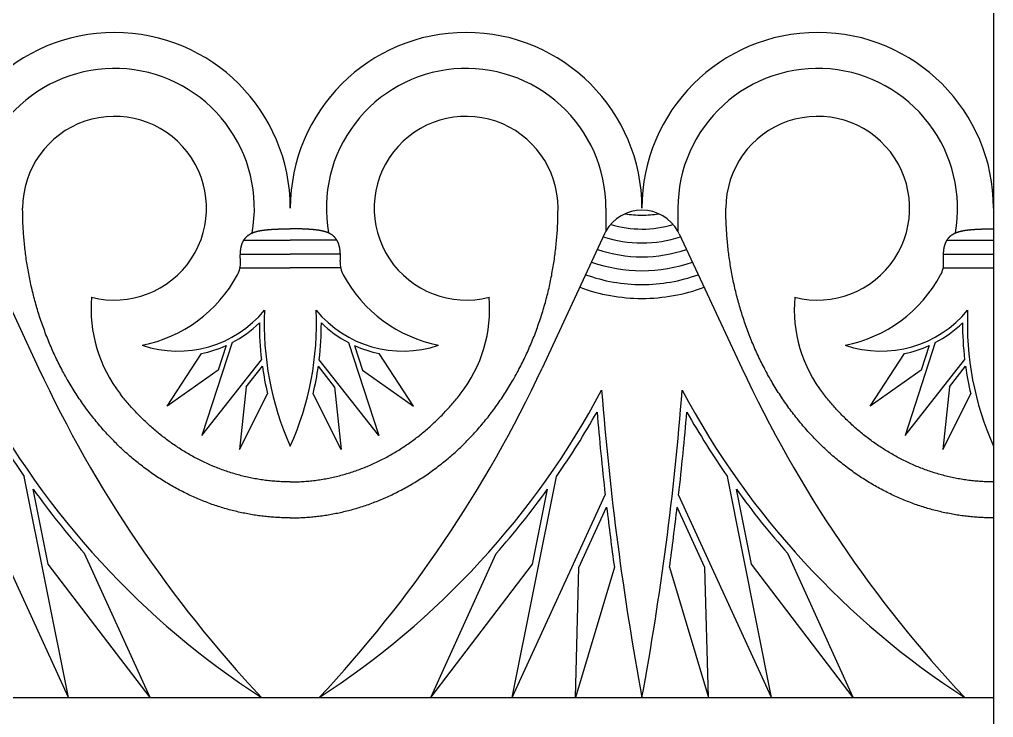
# Model space of a CAD drawing. Extents: x -111 to 2985, y -118 to 122.
# Drawn here: x -41.2 to -23.32, y -105.56 to -92.75 of the extents above; entities that cross this region are included whole.
import ezdxf

# ---------------------------------------------------------------- set-up
doc = ezdxf.new("R2010")
doc.units = 0
doc.layers.add('LAYER_03', color=5, linetype='CONTINUOUS')

msp = doc.modelspace()

# ---------------------------------------------------------------- linework, layer by layer
at = {"layer": 'LAYER_03'}
for points in [[(-62.028, -81.661), (-23.324, -81.661), (-23.324, -118.385)], [(-36.226, -101.893), (-36.253, -101.893), (-36.28, -101.893), (-36.307, -101.893), (-36.335, -101.892), (-36.362, -101.891), (-36.389, -101.89), (-36.417, -101.889), (-36.444, -101.888), (-36.472, -101.886), (-36.5, -101.884), (-36.527, -101.883), (-36.555, -101.88), (-36.583, -101.878), (-36.611, -101.876), (-36.639, -101.873), (-36.667, -101.87), (-36.695, -101.867), (-36.723, -101.864), (-36.751, -101.861), (-36.779, -101.857), (-36.807, -101.853), (-36.835, -101.849), (-36.864, -101.845), (-36.892, -101.841), (-36.92, -101.836), (-36.949, -101.831), (-36.977, -101.826), (-37.005, -101.821), (-37.034, -101.816), (-37.062, -101.81), (-37.091, -101.804), (-37.119, -101.798), (-37.148, -101.792), (-37.176, -101.786), (-37.205, -101.779), (-37.233, -101.772), (-37.262, -101.765), (-37.291, -101.758), (-37.319, -101.751), (-37.348, -101.743), (-37.376, -101.735), (-37.405, -101.727), (-37.434, -101.719), (-37.462, -101.71), (-37.491, -101.701), (-37.52, -101.692), (-37.548, -101.683), (-37.577, -101.674), (-37.605, -101.664), (-37.634, -101.655), (-37.663, -101.645), (-37.691, -101.634), (-37.72, -101.624), (-37.749, -101.613), (-37.777, -101.602), (-37.806, -101.591), (-37.834, -101.58), (-37.863, -101.568), (-37.891, -101.556), (-37.92, -101.544), (-37.948, -101.532), (-37.977, -101.52), (-38.005, -101.507), (-38.033, -101.494), (-38.062, -101.481), (-38.09, -101.468), (-38.118, -101.454), (-38.146, -101.441), (-38.175, -101.427), (-38.203, -101.412), (-38.231, -101.398), (-38.259, -101.383), (-38.287, -101.369), (-38.315, -101.353), (-38.343, -101.338), (-38.37, -101.323), (-38.398, -101.307), (-38.426, -101.291), (-38.454, -101.275), (-38.481, -101.258), (-38.509, -101.242), (-38.536, -101.225), (-38.564, -101.208), (-38.591, -101.191), (-38.618, -101.173), (-38.645, -101.156), (-38.673, -101.138), (-38.7, -101.12), (-38.727, -101.101), (-38.753, -101.083), (-38.78, -101.064), (-38.807, -101.045), (-38.834, -101.026), (-38.86, -101.006), (-38.887, -100.987), (-38.913, -100.967), (-38.939, -100.947), (-38.965, -100.927), (-38.992, -100.906), (-39.017, -100.886), (-39.043, -100.865), (-39.069, -100.844), (-39.095, -100.823), (-39.12, -100.801), (-39.146, -100.779), (-39.171, -100.758), (-39.196, -100.736), (-39.222, -100.713), (-39.247, -100.691), (-39.272, -100.668), (-39.296, -100.645), (-39.321, -100.622), (-39.346, -100.599), (-39.37, -100.576), (-39.394, -100.552), (-39.418, -100.528), (-39.443, -100.504), (-39.466, -100.48), (-39.49, -100.456), (-39.514, -100.431), (-39.537, -100.407), (-39.561, -100.382), (-39.584, -100.357), (-39.607, -100.332), (-39.63, -100.306), (-39.653, -100.281), (-39.676, -100.255), (-39.698, -100.229), (-39.721, -100.203), (-39.743, -100.176), (-39.765, -100.15), (-39.787, -100.123), (-39.809, -100.097), (-39.83, -100.07), (-39.852, -100.043), (-39.873, -100.016), (-39.894, -99.988), (-39.916, -99.961), (-39.936, -99.933), (-39.957, -99.905), (-39.978, -99.877), (-39.998, -99.849), (-40.018, -99.821), (-40.038, -99.792), (-40.058, -99.764), (-40.078, -99.735), (-40.098, -99.706), (-40.117, -99.677), (-40.136, -99.648), (-40.155, -99.619), (-40.174, -99.59), (-40.193, -99.56), (-40.211, -99.531), (-40.23, -99.501), (-40.248, -99.471), (-40.266, -99.441), (-40.284, -99.411), (-40.301, -99.381), (-40.319, -99.351), (-40.336, -99.32), (-40.353, -99.29), (-40.37, -99.259), (-40.387, -99.228), (-40.404, -99.198), (-40.42, -99.167), (-40.436, -99.136), (-40.452, -99.104), (-40.468, -99.073), (-40.484, -99.042), (-40.499, -99.011), (-40.514, -98.979), (-40.53, -98.948), (-40.544, -98.916), (-40.559, -98.884), (-40.574, -98.852), (-40.588, -98.821), (-40.602, -98.789), (-40.616, -98.757), (-40.63, -98.725), (-40.644, -98.692), (-40.657, -98.66), (-40.67, -98.628), (-40.683, -98.596), (-40.696, -98.563), (-40.709, -98.531), (-40.721, -98.498), (-40.733, -98.466), (-40.745, -98.433), (-40.757, -98.4), (-40.769, -98.368), (-40.781, -98.335), (-40.792, -98.302), (-40.803, -98.269), (-40.814, -98.237), (-40.825, -98.204), (-40.835, -98.171), (-40.846, -98.138), (-40.856, -98.105), (-40.866, -98.072), (-40.876, -98.039), (-40.885, -98.006), (-40.895, -97.973), (-40.904, -97.94), (-40.913, -97.907), (-40.922, -97.874), (-40.93, -97.84), (-40.939, -97.807), (-40.947, -97.774), (-40.955, -97.741), (-40.963, -97.708), (-40.971, -97.675), (-40.978, -97.642), (-40.986, -97.608), (-40.993, -97.575), (-41, -97.542), (-41.007, -97.509), (-41.013, -97.476), (-41.02, -97.443), (-41.026, -97.41), (-41.032, -97.377), (-41.038, -97.344), (-41.044, -97.311), (-41.049, -97.278), (-41.055, -97.245), (-41.06, -97.212), (-41.065, -97.179), (-41.07, -97.146), (-41.074, -97.113), (-41.079, -97.08), (-41.083, -97.047), (-41.087, -97.014), (-41.091, -96.982), (-41.095, -96.949), (-41.099, -96.916), (-41.102, -96.884), (-41.105, -96.851), (-41.109, -96.818), (-41.111, -96.786), (-41.114, -96.753), (-41.117, -96.721), (-41.119, -96.689), (-41.122, -96.656), (-41.124, -96.624), (-41.126, -96.592), (-41.127, -96.56), (-41.129, -96.528), (-41.131, -96.496), (-41.132, -96.464), (-41.133, -96.432), (-41.134, -96.4), (-41.135, -96.368), (-41.135, -96.337), (-41.136, -96.305), (-41.136, -96.273), (-41.137, -96.242), (-41.137, -96.21)], [(-36.226, -101.893), (-36.198, -101.893), (-36.171, -101.893), (-36.144, -101.893), (-36.116, -101.892), (-36.089, -101.891), (-36.062, -101.89), (-36.034, -101.889), (-36.007, -101.888), (-35.979, -101.886), (-35.951, -101.884), (-35.924, -101.883), (-35.896, -101.88), (-35.868, -101.878), (-35.84, -101.876), (-35.812, -101.873), (-35.784, -101.87), (-35.756, -101.867), (-35.728, -101.864), (-35.7, -101.861), (-35.672, -101.857), (-35.644, -101.853), (-35.616, -101.849), (-35.587, -101.845), (-35.559, -101.841), (-35.531, -101.836), (-35.502, -101.831), (-35.474, -101.826), (-35.446, -101.821), (-35.417, -101.816), (-35.389, -101.81), (-35.36, -101.804), (-35.332, -101.798), (-35.303, -101.792), (-35.275, -101.786), (-35.246, -101.779), (-35.218, -101.772), (-35.189, -101.765), (-35.16, -101.758), (-35.132, -101.751), (-35.103, -101.743), (-35.075, -101.735), (-35.046, -101.727), (-35.017, -101.719), (-34.989, -101.71), (-34.96, -101.701), (-34.931, -101.692), (-34.903, -101.683), (-34.874, -101.674), (-34.846, -101.664), (-34.817, -101.655), (-34.788, -101.645), (-34.76, -101.634), (-34.731, -101.624), (-34.702, -101.613), (-34.674, -101.602), (-34.645, -101.591), (-34.617, -101.58), (-34.588, -101.568), (-34.56, -101.556), (-34.531, -101.544), (-34.503, -101.532), (-34.474, -101.52), (-34.446, -101.507), (-34.418, -101.494), (-34.389, -101.481), (-34.361, -101.468), (-34.333, -101.454), (-34.305, -101.441), (-34.276, -101.427), (-34.248, -101.412), (-34.22, -101.398), (-34.192, -101.383), (-34.164, -101.369), (-34.136, -101.353), (-34.108, -101.338), (-34.081, -101.323), (-34.053, -101.307), (-34.025, -101.291), (-33.997, -101.275), (-33.97, -101.258), (-33.942, -101.242), (-33.915, -101.225), (-33.887, -101.208), (-33.86, -101.191), (-33.833, -101.173), (-33.806, -101.156), (-33.778, -101.138), (-33.751, -101.12), (-33.724, -101.101), (-33.698, -101.083), (-33.671, -101.064), (-33.644, -101.045), (-33.617, -101.026), (-33.591, -101.006), (-33.564, -100.987), (-33.538, -100.967), (-33.512, -100.947), (-33.486, -100.927), (-33.459, -100.906), (-33.434, -100.886), (-33.408, -100.865), (-33.382, -100.844), (-33.356, -100.823), (-33.331, -100.801), (-33.305, -100.779), (-33.28, -100.758), (-33.255, -100.736), (-33.229, -100.713), (-33.204, -100.691), (-33.179, -100.668), (-33.155, -100.645), (-33.13, -100.622), (-33.105, -100.599), (-33.081, -100.576), (-33.057, -100.552), (-33.033, -100.528), (-33.008, -100.504), (-32.985, -100.48), (-32.961, -100.456), (-32.937, -100.431), (-32.914, -100.407), (-32.89, -100.382), (-32.867, -100.357), (-32.844, -100.332), (-32.821, -100.306), (-32.798, -100.281), (-32.775, -100.255), (-32.753, -100.229), (-32.73, -100.203), (-32.708, -100.176), (-32.686, -100.15), (-32.664, -100.123), (-32.642, -100.097), (-32.621, -100.07), (-32.599, -100.043), (-32.578, -100.016), (-32.557, -99.988), (-32.535, -99.961), (-32.515, -99.933), (-32.494, -99.905), (-32.473, -99.877), (-32.453, -99.849), (-32.433, -99.821), (-32.413, -99.792), (-32.393, -99.764), (-32.373, -99.735), (-32.353, -99.706), (-32.334, -99.677), (-32.315, -99.648), (-32.296, -99.619), (-32.277, -99.59), (-32.258, -99.56), (-32.24, -99.531), (-32.221, -99.501), (-32.203, -99.471), (-32.185, -99.441), (-32.167, -99.411), (-32.15, -99.381), (-32.132, -99.351), (-32.115, -99.32), (-32.098, -99.29), (-32.081, -99.259), (-32.064, -99.228), (-32.047, -99.198), (-32.031, -99.167), (-32.015, -99.136), (-31.999, -99.104), (-31.983, -99.073), (-31.967, -99.042), (-31.952, -99.011), (-31.937, -98.979), (-31.921, -98.948), (-31.907, -98.916), (-31.892, -98.884), (-31.877, -98.852), (-31.863, -98.821), (-31.849, -98.789), (-31.835, -98.757), (-31.821, -98.725), (-31.807, -98.692), (-31.794, -98.66), (-31.781, -98.628), (-31.768, -98.596), (-31.755, -98.563), (-31.742, -98.531), (-31.73, -98.498), (-31.718, -98.466), (-31.706, -98.433), (-31.694, -98.4), (-31.682, -98.368), (-31.67, -98.335), (-31.659, -98.302), (-31.648, -98.269), (-31.637, -98.237), (-31.626, -98.204), (-31.616, -98.171), (-31.605, -98.138), (-31.595, -98.105), (-31.585, -98.072), (-31.575, -98.039), (-31.566, -98.006), (-31.556, -97.973), (-31.547, -97.94), (-31.538, -97.907), (-31.529, -97.874), (-31.521, -97.84), (-31.512, -97.807), (-31.504, -97.774), (-31.496, -97.741), (-31.488, -97.708), (-31.48, -97.675), (-31.473, -97.642), (-31.465, -97.608), (-31.458, -97.575), (-31.451, -97.542), (-31.444, -97.509), (-31.438, -97.476), (-31.431, -97.443), (-31.425, -97.41), (-31.419, -97.377), (-31.413, -97.344), (-31.407, -97.311), (-31.402, -97.278), (-31.396, -97.245), (-31.391, -97.212), (-31.386, -97.179), (-31.381, -97.146), (-31.377, -97.113), (-31.372, -97.08), (-31.368, -97.047), (-31.364, -97.014), (-31.36, -96.982), (-31.356, -96.949), (-31.352, -96.916), (-31.349, -96.884), (-31.346, -96.851), (-31.342, -96.818), (-31.34, -96.786), (-31.337, -96.753), (-31.334, -96.721), (-31.332, -96.689), (-31.329, -96.656), (-31.327, -96.624), (-31.325, -96.592), (-31.324, -96.56), (-31.322, -96.528), (-31.32, -96.496), (-31.319, -96.464), (-31.318, -96.432), (-31.317, -96.4), (-31.316, -96.368), (-31.316, -96.337), (-31.315, -96.305), (-31.315, -96.273), (-31.314, -96.242), (-31.314, -96.21)], [(-30.435, -96.21), (-30.435, -96.633)], [(-29.115, -96.21), (-29.115, -96.633)], [(-23.324, -101.893), (-23.352, -101.893), (-23.379, -101.893), (-23.406, -101.893), (-23.433, -101.892), (-23.461, -101.891), (-23.488, -101.89), (-23.516, -101.889), (-23.543, -101.888), (-23.571, -101.886), (-23.599, -101.884), (-23.626, -101.883), (-23.654, -101.88), (-23.682, -101.878), (-23.71, -101.876), (-23.738, -101.873), (-23.766, -101.87), (-23.794, -101.867), (-23.822, -101.864), (-23.85, -101.861), (-23.878, -101.857), (-23.906, -101.853), (-23.934, -101.849), (-23.963, -101.845), (-23.991, -101.841), (-24.019, -101.836), (-24.047, -101.831), (-24.076, -101.826), (-24.104, -101.821), (-24.133, -101.816), (-24.161, -101.81), (-24.19, -101.804), (-24.218, -101.798), (-24.247, -101.792), (-24.275, -101.786), (-24.304, -101.779), (-24.332, -101.772), (-24.361, -101.765), (-24.389, -101.758), (-24.418, -101.751), (-24.447, -101.743), (-24.475, -101.735), (-24.504, -101.727), (-24.533, -101.719), (-24.561, -101.71), (-24.59, -101.701), (-24.618, -101.692), (-24.647, -101.683), (-24.676, -101.674), (-24.704, -101.664), (-24.733, -101.655), (-24.762, -101.645), (-24.79, -101.634), (-24.819, -101.624), (-24.847, -101.613), (-24.876, -101.602), (-24.905, -101.591), (-24.933, -101.58), (-24.962, -101.568), (-24.99, -101.556), (-25.019, -101.544), (-25.047, -101.532), (-25.075, -101.52), (-25.104, -101.507), (-25.132, -101.494), (-25.161, -101.481), (-25.189, -101.468), (-25.217, -101.454), (-25.245, -101.441), (-25.273, -101.427), (-25.302, -101.412), (-25.33, -101.398), (-25.358, -101.383), (-25.386, -101.369), (-25.414, -101.353), (-25.442, -101.338), (-25.469, -101.323), (-25.497, -101.307), (-25.525, -101.291), (-25.553, -101.275), (-25.58, -101.258), (-25.608, -101.242), (-25.635, -101.225), (-25.663, -101.208), (-25.69, -101.191), (-25.717, -101.173), (-25.744, -101.156), (-25.771, -101.138), (-25.798, -101.12), (-25.825, -101.101), (-25.852, -101.083), (-25.879, -101.064), (-25.906, -101.045), (-25.933, -101.026), (-25.959, -101.006), (-25.986, -100.987), (-26.012, -100.967), (-26.038, -100.947), (-26.064, -100.927), (-26.09, -100.906), (-26.116, -100.886), (-26.142, -100.865), (-26.168, -100.844), (-26.194, -100.823), (-26.219, -100.801), (-26.245, -100.779), (-26.27, -100.758), (-26.295, -100.736), (-26.321, -100.713), (-26.346, -100.691), (-26.37, -100.668), (-26.395, -100.645), (-26.42, -100.622), (-26.444, -100.599), (-26.469, -100.576), (-26.493, -100.552), (-26.517, -100.528), (-26.541, -100.504), (-26.565, -100.48), (-26.589, -100.456), (-26.613, -100.431), (-26.636, -100.407), (-26.66, -100.382), (-26.683, -100.357), (-26.706, -100.332), (-26.729, -100.306), (-26.752, -100.281), (-26.775, -100.255), (-26.797, -100.229), (-26.82, -100.203), (-26.842, -100.176), (-26.864, -100.15), (-26.886, -100.123), (-26.908, -100.097), (-26.929, -100.07), (-26.951, -100.043), (-26.972, -100.016), (-26.993, -99.988), (-27.014, -99.961), (-27.035, -99.933), (-27.056, -99.905), (-27.077, -99.877), (-27.097, -99.849), (-27.117, -99.821), (-27.137, -99.792), (-27.157, -99.764), (-27.177, -99.735), (-27.196, -99.706), (-27.216, -99.677), (-27.235, -99.648), (-27.254, -99.619), (-27.273, -99.59), (-27.292, -99.56), (-27.31, -99.531), (-27.329, -99.501), (-27.347, -99.471), (-27.365, -99.441), (-27.383, -99.411), (-27.4, -99.381), (-27.418, -99.351), (-27.435, -99.32), (-27.452, -99.29), (-27.469, -99.259), (-27.486, -99.228), (-27.502, -99.198), (-27.519, -99.167), (-27.535, -99.136), (-27.551, -99.104), (-27.567, -99.073), (-27.583, -99.042), (-27.598, -99.011), (-27.613, -98.979), (-27.628, -98.948), (-27.643, -98.916), (-27.658, -98.884), (-27.673, -98.852), (-27.687, -98.821), (-27.701, -98.789), (-27.715, -98.757), (-27.729, -98.725), (-27.742, -98.692), (-27.756, -98.66), (-27.769, -98.628), (-27.782, -98.596), (-27.795, -98.563), (-27.808, -98.531), (-27.82, -98.498), (-27.832, -98.466), (-27.844, -98.433), (-27.856, -98.4), (-27.868, -98.368), (-27.879, -98.335), (-27.891, -98.302), (-27.902, -98.269), (-27.913, -98.237), (-27.924, -98.204), (-27.934, -98.171), (-27.945, -98.138), (-27.955, -98.105), (-27.965, -98.072), (-27.974, -98.039), (-27.984, -98.006), (-27.993, -97.973), (-28.003, -97.94), (-28.012, -97.907), (-28.021, -97.874), (-28.029, -97.84), (-28.038, -97.807), (-28.046, -97.774), (-28.054, -97.741), (-28.062, -97.708), (-28.07, -97.675), (-28.077, -97.642), (-28.085, -97.608), (-28.092, -97.575), (-28.099, -97.542), (-28.106, -97.509), (-28.112, -97.476), (-28.119, -97.443), (-28.125, -97.41), (-28.131, -97.377), (-28.137, -97.344), (-28.143, -97.311), (-28.148, -97.278), (-28.154, -97.245), (-28.159, -97.212), (-28.164, -97.179), (-28.169, -97.146), (-28.173, -97.113), (-28.178, -97.08), (-28.182, -97.047), (-28.186, -97.014), (-28.19, -96.982), (-28.194, -96.949), (-28.198, -96.916), (-28.201, -96.884), (-28.204, -96.851), (-28.207, -96.818), (-28.21, -96.786), (-28.213, -96.753), (-28.216, -96.721), (-28.218, -96.689), (-28.22, -96.656), (-28.223, -96.624), (-28.225, -96.592), (-28.226, -96.56), (-28.228, -96.528), (-28.229, -96.496), (-28.231, -96.464), (-28.232, -96.432), (-28.233, -96.4), (-28.234, -96.368), (-28.234, -96.337), (-28.235, -96.305), (-28.235, -96.273), (-28.236, -96.242), (-28.236, -96.21)], [(-35.31, -97.187), (-35.31, -97.182), (-35.309, -97.176), (-35.309, -97.171), (-35.309, -97.165), (-35.308, -97.16), (-35.308, -97.154), (-35.308, -97.149), (-35.308, -97.143), (-35.308, -97.138), (-35.308, -97.133), (-35.307, -97.127), (-35.307, -97.122), (-35.307, -97.117), (-35.307, -97.112), (-35.307, -97.107), (-35.307, -97.102), (-35.307, -97.097), (-35.307, -97.092), (-35.307, -97.087), (-35.307, -97.082), (-35.307, -97.077), (-35.307, -97.072), (-35.307, -97.067), (-35.308, -97.062), (-35.308, -97.058), (-35.308, -97.053), (-35.308, -97.048), (-35.308, -97.044), (-35.309, -97.039), (-35.309, -97.034), (-35.309, -97.03), (-35.309, -97.025), (-35.31, -97.021), (-35.31, -97.016), (-35.31, -97.012), (-35.311, -97.007), (-35.311, -97.003), (-35.312, -96.999), (-35.312, -96.994), (-35.312, -96.99), (-35.313, -96.986), (-35.313, -96.982), (-35.314, -96.978), (-35.315, -96.973), (-35.315, -96.969), (-35.316, -96.965), (-35.316, -96.961), (-35.317, -96.957), (-35.318, -96.953), (-35.318, -96.949), (-35.319, -96.945), (-35.32, -96.941), (-35.32, -96.938), (-35.321, -96.934), (-35.322, -96.93), (-35.323, -96.926), (-35.323, -96.922), (-35.324, -96.919), (-35.325, -96.915), (-35.326, -96.911), (-35.327, -96.908), (-35.328, -96.904), (-35.329, -96.9), (-35.33, -96.897), (-35.331, -96.893), (-35.332, -96.89), (-35.333, -96.886), (-35.334, -96.883), (-35.335, -96.88), (-35.336, -96.876), (-35.337, -96.873), (-35.338, -96.87), (-35.339, -96.866), (-35.341, -96.863), (-35.342, -96.86), (-35.343, -96.856), (-35.344, -96.853), (-35.345, -96.85), (-35.347, -96.847), (-35.348, -96.844), (-35.349, -96.841), (-35.351, -96.838), (-35.352, -96.835), (-35.354, -96.831), (-35.355, -96.828), (-35.356, -96.826), (-35.358, -96.823), (-35.359, -96.82), (-35.361, -96.817), (-35.362, -96.814), (-35.364, -96.811), (-35.365, -96.808), (-35.367, -96.805), (-35.369, -96.802), (-35.37, -96.8), (-35.372, -96.797), (-35.374, -96.794), (-35.375, -96.792), (-35.377, -96.789), (-35.379, -96.786), (-35.381, -96.784), (-35.382, -96.781), (-35.384, -96.778), (-35.386, -96.776), (-35.388, -96.773), (-35.39, -96.771), (-35.392, -96.768), (-35.394, -96.766), (-35.395, -96.763), (-35.397, -96.761), (-35.399, -96.758), (-35.401, -96.756), (-35.404, -96.753), (-35.406, -96.751), (-35.408, -96.749), (-35.41, -96.746), (-35.412, -96.744), (-35.414, -96.742), (-35.416, -96.739), (-35.418, -96.737), (-35.421, -96.735), (-35.423, -96.733), (-35.425, -96.73), (-35.427, -96.728), (-35.43, -96.726), (-35.432, -96.724), (-35.434, -96.722), (-35.437, -96.72), (-35.439, -96.718), (-35.442, -96.715), (-35.444, -96.713), (-35.447, -96.711), (-35.449, -96.709), (-35.452, -96.707), (-35.455, -96.705), (-35.457, -96.703), (-35.46, -96.701), (-35.463, -96.699), (-35.465, -96.697), (-35.468, -96.696), (-35.471, -96.694), (-35.474, -96.692), (-35.477, -96.69), (-35.48, -96.688), (-35.483, -96.686), (-35.486, -96.684), (-35.489, -96.683), (-35.492, -96.681), (-35.495, -96.679), (-35.498, -96.677), (-35.502, -96.676), (-35.505, -96.674), (-35.508, -96.672), (-35.512, -96.671), (-35.515, -96.669), (-35.519, -96.667), (-35.522, -96.666), (-35.526, -96.664), (-35.529, -96.663), (-35.533, -96.661), (-35.537, -96.659), (-35.54, -96.658), (-35.544, -96.656), (-35.548, -96.655), (-35.552, -96.653), (-35.556, -96.652), (-35.56, -96.651), (-35.564, -96.649), (-35.568, -96.648), (-35.573, -96.646), (-35.577, -96.645), (-35.581, -96.644), (-35.586, -96.642), (-35.59, -96.641), (-35.595, -96.64), (-35.599, -96.638), (-35.604, -96.637), (-35.609, -96.636), (-35.613, -96.635), (-35.618, -96.633), (-35.623, -96.632), (-35.628, -96.631), (-35.633, -96.63), (-35.638, -96.629), (-35.643, -96.628), (-35.649, -96.626), (-35.654, -96.625), (-35.659, -96.624), (-35.665, -96.623), (-35.67, -96.622), (-35.676, -96.621), (-35.679, -96.621), (-35.681, -96.62), (-35.684, -96.62), (-35.687, -96.619), (-35.69, -96.619), (-35.693, -96.618), (-35.696, -96.618), (-35.699, -96.617), (-35.702, -96.617), (-35.705, -96.616), (-35.708, -96.616), (-35.711, -96.615), (-35.714, -96.615), (-35.717, -96.614), (-35.72, -96.614), (-35.723, -96.613), (-35.726, -96.613), (-35.729, -96.612), (-35.733, -96.612), (-35.736, -96.612), (-35.739, -96.611), (-35.742, -96.611), (-35.745, -96.61), (-35.749, -96.61), (-35.752, -96.609), (-35.755, -96.609), (-35.759, -96.609), (-35.762, -96.608), (-35.765, -96.608), (-35.769, -96.607), (-35.772, -96.607), (-35.775, -96.607), (-35.779, -96.606), (-35.782, -96.606), (-35.786, -96.606), (-35.789, -96.605), (-35.793, -96.605), (-35.796, -96.604), (-35.8, -96.604), (-35.804, -96.604), (-35.807, -96.603), (-35.811, -96.603), (-35.815, -96.603), (-35.818, -96.602), (-35.822, -96.602), (-35.826, -96.602), (-35.829, -96.601), (-35.833, -96.601), (-35.837, -96.601), (-35.841, -96.6), (-35.845, -96.6), (-35.848, -96.6), (-35.852, -96.6), (-35.856, -96.599), (-35.86, -96.599), (-35.864, -96.599), (-35.868, -96.598), (-35.872, -96.598), (-35.876, -96.598), (-35.88, -96.598), (-35.884, -96.597), (-35.888, -96.597), (-35.892, -96.597), (-35.897, -96.597), (-35.901, -96.596), (-35.905, -96.596), (-35.909, -96.596), (-35.913, -96.596), (-35.918, -96.595), (-35.922, -96.595), (-35.926, -96.595), (-35.93, -96.595), (-35.935, -96.594), (-35.939, -96.594), (-35.944, -96.594), (-35.948, -96.594), (-35.952, -96.594), (-35.957, -96.593), (-35.961, -96.593), (-35.966, -96.593), (-35.97, -96.593), (-35.975, -96.593), (-35.98, -96.592), (-35.984, -96.592), (-35.989, -96.592), (-35.994, -96.592), (-35.998, -96.592), (-36.003, -96.592), (-36.008, -96.591), (-36.012, -96.591), (-36.017, -96.591), (-36.022, -96.591), (-36.027, -96.591), (-36.032, -96.591), (-36.037, -96.59), (-36.042, -96.59), (-36.047, -96.59), (-36.052, -96.59), (-36.057, -96.59), (-36.062, -96.59), (-36.067, -96.59), (-36.072, -96.59), (-36.077, -96.59), (-36.082, -96.589), (-36.087, -96.589), (-36.092, -96.589), (-36.098, -96.589), (-36.103, -96.589), (-36.108, -96.589), (-36.113, -96.589), (-36.119, -96.589), (-36.124, -96.589), (-36.13, -96.589), (-36.135, -96.589), (-36.14, -96.589), (-36.146, -96.589), (-36.151, -96.588), (-36.157, -96.588), (-36.162, -96.588), (-36.168, -96.588), (-36.174, -96.588), (-36.179, -96.588), (-36.185, -96.588), (-36.191, -96.588), (-36.196, -96.588), (-36.202, -96.588), (-36.208, -96.588), (-36.214, -96.588), (-36.22, -96.588), (-36.226, -96.588)], [(-41.992, -96.682), (-40.845, -99.143)], [(-37.079, -96.797), (-36.226, -96.797)], [(-35.372, -96.797), (-36.226, -96.797)], [(-29.09, -96.682), (-27.944, -99.143)], [(-24.178, -96.797), (-23.324, -96.797)], [(-37.143, -97.051), (-36.226, -97.051)], [(-35.308, -97.051), (-36.226, -97.051)], [(-24.242, -97.051), (-23.324, -97.051)], [(-37.149, -97.306), (-36.226, -97.306)], [(-35.302, -97.306), (-36.226, -97.306)], [(-24.248, -97.306), (-23.324, -97.306)], [(-37.294, -98.676), (-37.847, -100.382)], [(-37.404, -98.73), (-37.55, -99.181)], [(-35.157, -98.676), (-34.604, -100.382)], [(-35.047, -98.73), (-34.901, -99.181), (-33.965, -99.842), (-34.594, -98.877)], [(-24.393, -98.676), (-24.946, -100.382)], [(-24.503, -98.73), (-24.649, -99.181)], [(-37.55, -99.181), (-38.486, -99.842), (-37.857, -98.877)], [(-37.847, -100.382), (-36.755, -98.99)], [(-34.604, -100.382), (-35.696, -98.99)], [(-24.649, -99.181), (-25.585, -99.842), (-24.956, -98.877)], [(-24.946, -100.382), (-23.854, -98.99)], [(-37.036, -99.49), (-36.739, -99.112)], [(-35.415, -99.49), (-35.712, -99.112)], [(-24.134, -99.49), (-23.838, -99.112)], [(-37.036, -99.49), (-37.158, -100.641), (-36.643, -99.618)], [(-35.415, -99.49), (-35.293, -100.641), (-35.808, -99.618)], [(-24.134, -99.49), (-24.257, -100.641), (-23.742, -99.618)], [(-36.226, -101.234), (-36.254, -101.233), (-36.282, -101.233), (-36.311, -101.233), (-36.339, -101.232), (-36.367, -101.231), (-36.396, -101.23), (-36.424, -101.228), (-36.453, -101.226), (-36.481, -101.224), (-36.509, -101.222), (-36.538, -101.22), (-36.566, -101.217), (-36.594, -101.215), (-36.622, -101.212), (-36.651, -101.208), (-36.679, -101.205), (-36.707, -101.201), (-36.735, -101.197), (-36.763, -101.193), (-36.791, -101.189), (-36.819, -101.184), (-36.847, -101.179), (-36.875, -101.174), (-36.903, -101.169), (-36.931, -101.164), (-36.959, -101.158), (-36.987, -101.152), (-37.014, -101.146), (-37.042, -101.14), (-37.07, -101.133), (-37.097, -101.126), (-37.125, -101.12), (-37.152, -101.112), (-37.18, -101.105), (-37.207, -101.097), (-37.234, -101.09), (-37.262, -101.082), (-37.289, -101.073), (-37.316, -101.065), (-37.343, -101.056), (-37.37, -101.047), (-37.397, -101.038), (-37.424, -101.029), (-37.451, -101.02), (-37.477, -101.01), (-37.504, -101), (-37.53, -100.99), (-37.557, -100.98), (-37.583, -100.97), (-37.61, -100.959), (-37.636, -100.948), (-37.662, -100.937), (-37.688, -100.926), (-37.714, -100.914), (-37.74, -100.903), (-37.766, -100.891), (-37.792, -100.879), (-37.817, -100.867), (-37.843, -100.855), (-37.868, -100.842), (-37.894, -100.829), (-37.919, -100.816), (-37.944, -100.803), (-37.969, -100.79), (-37.994, -100.777), (-38.019, -100.763), (-38.044, -100.749), (-38.069, -100.735), (-38.094, -100.721), (-38.118, -100.707), (-38.143, -100.692), (-38.167, -100.678), (-38.191, -100.663), (-38.215, -100.648), (-38.239, -100.633), (-38.263, -100.617), (-38.287, -100.602), (-38.311, -100.586), (-38.334, -100.57), (-38.358, -100.554), (-38.381, -100.538), (-38.404, -100.522), (-38.427, -100.505), (-38.45, -100.489), (-38.473, -100.472), (-38.496, -100.455), (-38.519, -100.438), (-38.541, -100.421), (-38.564, -100.403), (-38.586, -100.386), (-38.608, -100.368), (-38.631, -100.35), (-38.653, -100.332), (-38.674, -100.314), (-38.696, -100.296), (-38.718, -100.277), (-38.739, -100.259), (-38.761, -100.24), (-38.782, -100.221), (-38.803, -100.202), (-38.824, -100.183), (-38.845, -100.164), (-38.866, -100.145), (-38.886, -100.125), (-38.907, -100.106), (-38.927, -100.086), (-38.948, -100.066), (-38.968, -100.046), (-38.988, -100.026), (-39.008, -100.006), (-39.028, -99.985), (-39.047, -99.965), (-39.067, -99.944), (-39.086, -99.923), (-39.105, -99.903), (-39.125, -99.882), (-39.144, -99.86), (-39.163, -99.839), (-39.181, -99.818), (-39.2, -99.796), (-39.218, -99.775), (-39.237, -99.753), (-39.255, -99.731), (-39.273, -99.71), (-39.291, -99.688), (-39.309, -99.666), (-39.327, -99.643), (-39.344, -99.621)], [(-23.324, -101.234), (-23.353, -101.233), (-23.381, -101.233), (-23.41, -101.233), (-23.438, -101.232), (-23.466, -101.231), (-23.495, -101.23), (-23.523, -101.228), (-23.551, -101.226), (-23.58, -101.224), (-23.608, -101.222), (-23.636, -101.22), (-23.665, -101.217), (-23.693, -101.215), (-23.721, -101.212), (-23.749, -101.208), (-23.778, -101.205), (-23.806, -101.201), (-23.834, -101.197), (-23.862, -101.193), (-23.89, -101.189), (-23.918, -101.184), (-23.946, -101.179), (-23.974, -101.174), (-24.002, -101.169), (-24.03, -101.164), (-24.058, -101.158), (-24.085, -101.152), (-24.113, -101.146), (-24.141, -101.14), (-24.169, -101.133), (-24.196, -101.126), (-24.224, -101.12), (-24.251, -101.112), (-24.279, -101.105), (-24.306, -101.097), (-24.333, -101.09), (-24.361, -101.082), (-24.388, -101.073), (-24.415, -101.065), (-24.442, -101.056), (-24.469, -101.047), (-24.496, -101.038), (-24.523, -101.029), (-24.549, -101.02), (-24.576, -101.01), (-24.603, -101), (-24.629, -100.99), (-24.656, -100.98), (-24.682, -100.97), (-24.709, -100.959), (-24.735, -100.948), (-24.761, -100.937), (-24.787, -100.926), (-24.813, -100.914), (-24.839, -100.903), (-24.865, -100.891), (-24.891, -100.879), (-24.916, -100.867), (-24.942, -100.855), (-24.967, -100.842), (-24.993, -100.829), (-25.018, -100.816), (-25.043, -100.803), (-25.068, -100.79), (-25.093, -100.777), (-25.118, -100.763), (-25.143, -100.749), (-25.168, -100.735), (-25.193, -100.721), (-25.217, -100.707), (-25.241, -100.692), (-25.266, -100.678), (-25.29, -100.663), (-25.314, -100.648), (-25.338, -100.633), (-25.362, -100.617), (-25.386, -100.602), (-25.41, -100.586), (-25.433, -100.57), (-25.457, -100.554), (-25.48, -100.538), (-25.503, -100.522), (-25.526, -100.505), (-25.549, -100.489), (-25.572, -100.472), (-25.595, -100.455), (-25.618, -100.438), (-25.64, -100.421), (-25.663, -100.403), (-25.685, -100.386), (-25.707, -100.368), (-25.729, -100.35), (-25.751, -100.332), (-25.773, -100.314), (-25.795, -100.296), (-25.817, -100.277), (-25.838, -100.259), (-25.86, -100.24), (-25.881, -100.221), (-25.902, -100.202), (-25.923, -100.183), (-25.944, -100.164), (-25.965, -100.145), (-25.985, -100.125), (-26.006, -100.106), (-26.026, -100.086), (-26.047, -100.066), (-26.067, -100.046), (-26.087, -100.026), (-26.107, -100.006), (-26.127, -99.985), (-26.146, -99.965), (-26.166, -99.944), (-26.185, -99.923), (-26.204, -99.903), (-26.224, -99.882), (-26.243, -99.86), (-26.261, -99.839), (-26.28, -99.818), (-26.299, -99.796), (-26.317, -99.775), (-26.336, -99.753), (-26.354, -99.731), (-26.372, -99.71), (-26.39, -99.688), (-26.408, -99.666), (-26.426, -99.643), (-26.443, -99.621)], [(-40.297, -105.19), (-41.109, -101.133)], [(-32.154, -105.19), (-31.342, -101.133)], [(-27.396, -105.19), (-28.208, -101.133)], [(-40.297, -105.19), (-42.003, -101.472)], [(-40.668, -102.741), (-40.942, -101.369)], [(-33.651, -105.19), (-31.783, -102.741), (-31.509, -101.369)], [(-32.154, -105.19), (-30.448, -101.472)], [(-27.396, -105.19), (-29.102, -101.472)], [(-27.767, -102.741), (-28.041, -101.369)], [(-30.93, -102.803), (-30.422, -101.696)], [(-29.269, -102.798), (-28.556, -105.19), (-28.62, -102.803), (-29.128, -101.696)], [(-38.8, -105.19), (-40, -102.549)], [(-33.651, -105.19), (-32.451, -102.549)], [(-25.899, -105.19), (-27.099, -102.549)], [(-38.8, -105.19), (-40.668, -102.741)], [(-25.899, -105.19), (-27.767, -102.741)], [(-30.281, -102.798), (-30.994, -105.19), (-30.93, -102.803)], [(-62.028, -105.19), (-23.324, -105.19)]]:
    msp.add_lwpolyline(points, dxfattribs=at)
for points in [[(-36.226, -96.21, 1), (-42.676, -96.21)], [(-29.775, -96.21, 1), (-36.226, -96.21)], [(-23.324, -96.21, 1), (-29.775, -96.21)], [(-36.926, -96.664, 0.440501), (-39.223, -93.655, 0.440501), (-42.016, -96.21)], [(-30.435, -96.21, 0.440501), (-33.228, -93.655, 0.440501), (-35.525, -96.664)], [(-24.025, -96.664, 0.440501), (-26.322, -93.655, 0.440501), (-29.115, -96.21)], [(-39.872, -97.843, 0.714892), (-38.118, -95.178, 0.714892), (-41.137, -96.21)], [(-31.314, -96.21, 0.714892), (-34.333, -95.178, 0.714892), (-32.579, -97.843)], [(-26.971, -97.843, 0.714892), (-25.217, -95.178, 0.714892), (-28.236, -96.21)], [(-29.775, -96.245, 0.272148), (-30.435, -96.633, 0.018038), (-30.459, -96.682), (-31.606, -99.143)], [(-30.083, -96.311, 0.044227), (-29.775, -96.338)], [(-29.09, -96.682, 0.018038), (-29.115, -96.633, 0.272148), (-29.775, -96.245)], [(-29.775, -96.338, 0.044227), (-29.467, -96.311)], [(-37.196, -97.435, 0.140098), (-37.141, -97.187), (-37.141, -97.182), (-37.142, -97.176), (-37.142, -97.171), (-37.142, -97.165), (-37.143, -97.16), (-37.143, -97.154), (-37.143, -97.149), (-37.143, -97.143), (-37.143, -97.138), (-37.143, -97.133), (-37.144, -97.127), (-37.144, -97.122), (-37.144, -97.117), (-37.144, -97.112), (-37.144, -97.107), (-37.144, -97.102), (-37.144, -97.097), (-37.144, -97.092), (-37.144, -97.087), (-37.144, -97.082), (-37.144, -97.077), (-37.144, -97.072), (-37.144, -97.067), (-37.143, -97.062), (-37.143, -97.058), (-37.143, -97.053), (-37.143, -97.048), (-37.143, -97.044), (-37.142, -97.039), (-37.142, -97.034), (-37.142, -97.03), (-37.142, -97.025), (-37.141, -97.021), (-37.141, -97.016), (-37.141, -97.012), (-37.14, -97.007), (-37.14, -97.003), (-37.139, -96.999), (-37.139, -96.994), (-37.139, -96.99), (-37.138, -96.986), (-37.138, -96.982), (-37.137, -96.978), (-37.136, -96.973), (-37.136, -96.969), (-37.135, -96.965), (-37.135, -96.961), (-37.134, -96.957), (-37.133, -96.953), (-37.133, -96.949), (-37.132, -96.945), (-37.131, -96.941), (-37.131, -96.938), (-37.13, -96.934), (-37.129, -96.93), (-37.128, -96.926), (-37.128, -96.922), (-37.127, -96.919), (-37.126, -96.915), (-37.125, -96.911), (-37.124, -96.908), (-37.123, -96.904), (-37.122, -96.9), (-37.121, -96.897), (-37.12, -96.893), (-37.119, -96.89), (-37.118, -96.886), (-37.117, -96.883), (-37.116, -96.88), (-37.115, -96.876), (-37.114, -96.873), (-37.113, -96.87), (-37.112, -96.866), (-37.11, -96.863), (-37.109, -96.86), (-37.108, -96.856), (-37.107, -96.853), (-37.106, -96.85), (-37.104, -96.847), (-37.103, -96.844), (-37.102, -96.841), (-37.1, -96.838), (-37.099, -96.835), (-37.097, -96.831), (-37.096, -96.828), (-37.095, -96.826), (-37.093, -96.823), (-37.092, -96.82), (-37.09, -96.817), (-37.089, -96.814), (-37.087, -96.811), (-37.086, -96.808), (-37.084, -96.805), (-37.082, -96.802), (-37.081, -96.8), (-37.079, -96.797), (-37.077, -96.794), (-37.076, -96.792), (-37.074, -96.789), (-37.072, -96.786), (-37.07, -96.784), (-37.069, -96.781), (-37.067, -96.778), (-37.065, -96.776), (-37.063, -96.773), (-37.061, -96.771), (-37.059, -96.768), (-37.057, -96.766), (-37.056, -96.763), (-37.054, -96.761), (-37.052, -96.758), (-37.05, -96.756), (-37.047, -96.753), (-37.045, -96.751), (-37.043, -96.749), (-37.041, -96.746), (-37.039, -96.744), (-37.037, -96.742), (-37.035, -96.739), (-37.033, -96.737), (-37.03, -96.735), (-37.028, -96.733), (-37.026, -96.73), (-37.024, -96.728), (-37.021, -96.726), (-37.019, -96.724), (-37.017, -96.722), (-37.014, -96.72), (-37.012, -96.718), (-37.009, -96.715), (-37.007, -96.713), (-37.004, -96.711), (-37.002, -96.709), (-36.999, -96.707), (-36.996, -96.705), (-36.994, -96.703), (-36.991, -96.701), (-36.988, -96.699), (-36.986, -96.697), (-36.983, -96.696), (-36.98, -96.694), (-36.977, -96.692), (-36.974, -96.69), (-36.971, -96.688), (-36.968, -96.686), (-36.965, -96.684), (-36.962, -96.683), (-36.959, -96.681), (-36.956, -96.679), (-36.953, -96.677), (-36.949, -96.676), (-36.946, -96.674), (-36.943, -96.672), (-36.939, -96.671), (-36.936, -96.669), (-36.932, -96.667), (-36.929, -96.666), (-36.925, -96.664), (-36.922, -96.663), (-36.918, -96.661), (-36.914, -96.659), (-36.911, -96.658), (-36.907, -96.656), (-36.903, -96.655), (-36.899, -96.653), (-36.895, -96.652), (-36.891, -96.651), (-36.887, -96.649), (-36.883, -96.648), (-36.878, -96.646), (-36.874, -96.645), (-36.87, -96.644), (-36.865, -96.642), (-36.861, -96.641), (-36.856, -96.64), (-36.852, -96.638), (-36.847, -96.637), (-36.842, -96.636), (-36.838, -96.635), (-36.833, -96.633), (-36.828, -96.632), (-36.823, -96.631), (-36.818, -96.63), (-36.813, -96.629), (-36.808, -96.628), (-36.802, -96.626), (-36.797, -96.625), (-36.792, -96.624), (-36.786, -96.623), (-36.781, -96.622), (-36.775, -96.621), (-36.772, -96.621), (-36.77, -96.62), (-36.767, -96.62), (-36.764, -96.619), (-36.761, -96.619), (-36.758, -96.618), (-36.755, -96.618), (-36.752, -96.617), (-36.749, -96.617), (-36.746, -96.616), (-36.743, -96.616), (-36.74, -96.615), (-36.737, -96.615), (-36.734, -96.614), (-36.731, -96.614), (-36.728, -96.613), (-36.725, -96.613), (-36.722, -96.612), (-36.718, -96.612), (-36.715, -96.612), (-36.712, -96.611), (-36.709, -96.611), (-36.706, -96.61), (-36.702, -96.61), (-36.699, -96.609), (-36.696, -96.609), (-36.692, -96.609), (-36.689, -96.608), (-36.686, -96.608), (-36.682, -96.607), (-36.679, -96.607), (-36.676, -96.607), (-36.672, -96.606), (-36.669, -96.606), (-36.665, -96.606), (-36.662, -96.605), (-36.658, -96.605), (-36.655, -96.604), (-36.651, -96.604), (-36.647, -96.604), (-36.644, -96.603), (-36.64, -96.603), (-36.636, -96.603), (-36.633, -96.602), (-36.629, -96.602), (-36.625, -96.602), (-36.622, -96.601), (-36.618, -96.601), (-36.614, -96.601), (-36.61, -96.6), (-36.606, -96.6), (-36.603, -96.6), (-36.599, -96.6), (-36.595, -96.599), (-36.591, -96.599), (-36.587, -96.599), (-36.583, -96.598), (-36.579, -96.598), (-36.575, -96.598), (-36.571, -96.598), (-36.567, -96.597), (-36.563, -96.597), (-36.559, -96.597), (-36.554, -96.597), (-36.55, -96.596), (-36.546, -96.596), (-36.542, -96.596), (-36.538, -96.596), (-36.533, -96.595), (-36.529, -96.595), (-36.525, -96.595), (-36.521, -96.595), (-36.516, -96.594), (-36.512, -96.594), (-36.507, -96.594), (-36.503, -96.594), (-36.499, -96.594), (-36.494, -96.593), (-36.49, -96.593), (-36.485, -96.593), (-36.481, -96.593), (-36.476, -96.593), (-36.471, -96.592), (-36.467, -96.592), (-36.462, -96.592), (-36.457, -96.592), (-36.453, -96.592), (-36.448, -96.592), (-36.443, -96.591), (-36.439, -96.591), (-36.434, -96.591), (-36.429, -96.591), (-36.424, -96.591), (-36.419, -96.591), (-36.414, -96.59), (-36.409, -96.59), (-36.404, -96.59), (-36.399, -96.59), (-36.394, -96.59), (-36.389, -96.59), (-36.384, -96.59), (-36.379, -96.59), (-36.374, -96.59), (-36.369, -96.589), (-36.364, -96.589), (-36.359, -96.589), (-36.353, -96.589), (-36.348, -96.589), (-36.343, -96.589), (-36.338, -96.589), (-36.332, -96.589), (-36.327, -96.589), (-36.321, -96.589), (-36.316, -96.589), (-36.311, -96.589), (-36.305, -96.589), (-36.3, -96.588), (-36.294, -96.588), (-36.289, -96.588), (-36.283, -96.588), (-36.277, -96.588), (-36.272, -96.588), (-36.266, -96.588), (-36.26, -96.588), (-36.255, -96.588), (-36.249, -96.588), (-36.243, -96.588), (-36.237, -96.588), (-36.231, -96.588), (-36.226, -96.588)], [(-30.348, -96.509, 0.072583), (-29.775, -96.593)], [(-29.775, -96.593, 0.072583), (-29.201, -96.509)], [(-24.295, -97.435, 0.140098), (-24.24, -97.187), (-24.24, -97.182), (-24.241, -97.176), (-24.241, -97.171), (-24.241, -97.165), (-24.241, -97.16), (-24.242, -97.154), (-24.242, -97.149), (-24.242, -97.143), (-24.242, -97.138), (-24.242, -97.133), (-24.243, -97.127), (-24.243, -97.122), (-24.243, -97.117), (-24.243, -97.112), (-24.243, -97.107), (-24.243, -97.102), (-24.243, -97.097), (-24.243, -97.092), (-24.243, -97.087), (-24.243, -97.082), (-24.243, -97.077), (-24.243, -97.072), (-24.243, -97.067), (-24.242, -97.062), (-24.242, -97.058), (-24.242, -97.053), (-24.242, -97.048), (-24.242, -97.044), (-24.241, -97.039), (-24.241, -97.034), (-24.241, -97.03), (-24.241, -97.025), (-24.24, -97.021), (-24.24, -97.016), (-24.24, -97.012), (-24.239, -97.007), (-24.239, -97.003), (-24.238, -96.999), (-24.238, -96.994), (-24.237, -96.99), (-24.237, -96.986), (-24.236, -96.982), (-24.236, -96.978), (-24.235, -96.973), (-24.235, -96.969), (-24.234, -96.965), (-24.234, -96.961), (-24.233, -96.957), (-24.232, -96.953), (-24.232, -96.949), (-24.231, -96.945), (-24.23, -96.941), (-24.23, -96.938), (-24.229, -96.934), (-24.228, -96.93), (-24.227, -96.926), (-24.226, -96.922), (-24.226, -96.919), (-24.225, -96.915), (-24.224, -96.911), (-24.223, -96.908), (-24.222, -96.904), (-24.221, -96.9), (-24.22, -96.897), (-24.219, -96.893), (-24.218, -96.89), (-24.217, -96.886), (-24.216, -96.883), (-24.215, -96.88), (-24.214, -96.876), (-24.213, -96.873), (-24.212, -96.87), (-24.211, -96.866), (-24.209, -96.863), (-24.208, -96.86), (-24.207, -96.856), (-24.206, -96.853), (-24.204, -96.85), (-24.203, -96.847), (-24.202, -96.844), (-24.201, -96.841), (-24.199, -96.838), (-24.198, -96.835), (-24.196, -96.831), (-24.195, -96.828), (-24.194, -96.826), (-24.192, -96.823), (-24.191, -96.82), (-24.189, -96.817), (-24.188, -96.814), (-24.186, -96.811), (-24.184, -96.808), (-24.183, -96.805), (-24.181, -96.802), (-24.18, -96.8), (-24.178, -96.797), (-24.176, -96.794), (-24.175, -96.792), (-24.173, -96.789), (-24.171, -96.786), (-24.169, -96.784), (-24.168, -96.781), (-24.166, -96.778), (-24.164, -96.776), (-24.162, -96.773), (-24.16, -96.771), (-24.158, -96.768), (-24.156, -96.766), (-24.154, -96.763), (-24.152, -96.761), (-24.15, -96.758), (-24.148, -96.756), (-24.146, -96.753), (-24.144, -96.751), (-24.142, -96.749), (-24.14, -96.746), (-24.138, -96.744), (-24.136, -96.742), (-24.134, -96.739), (-24.132, -96.737), (-24.129, -96.735), (-24.127, -96.733), (-24.125, -96.73), (-24.123, -96.728), (-24.12, -96.726), (-24.118, -96.724), (-24.115, -96.722), (-24.113, -96.72), (-24.111, -96.718), (-24.108, -96.715), (-24.106, -96.713), (-24.103, -96.711), (-24.101, -96.709), (-24.098, -96.707), (-24.095, -96.705), (-24.093, -96.703), (-24.09, -96.701), (-24.087, -96.699), (-24.085, -96.697), (-24.082, -96.696), (-24.079, -96.694), (-24.076, -96.692), (-24.073, -96.69), (-24.07, -96.688), (-24.067, -96.686), (-24.064, -96.684), (-24.061, -96.683), (-24.058, -96.681), (-24.055, -96.679), (-24.052, -96.677), (-24.048, -96.676), (-24.045, -96.674), (-24.042, -96.672), (-24.038, -96.671), (-24.035, -96.669), (-24.031, -96.667), (-24.028, -96.666), (-24.024, -96.664), (-24.021, -96.663), (-24.017, -96.661), (-24.013, -96.659), (-24.009, -96.658), (-24.006, -96.656), (-24.002, -96.655), (-23.998, -96.653), (-23.994, -96.652), (-23.99, -96.651), (-23.986, -96.649), (-23.981, -96.648), (-23.977, -96.646), (-23.973, -96.645), (-23.969, -96.644), (-23.964, -96.642), (-23.96, -96.641), (-23.955, -96.64), (-23.951, -96.638), (-23.946, -96.637), (-23.941, -96.636), (-23.937, -96.635), (-23.932, -96.633), (-23.927, -96.632), (-23.922, -96.631), (-23.917, -96.63), (-23.912, -96.629), (-23.907, -96.628), (-23.901, -96.626), (-23.896, -96.625), (-23.891, -96.624), (-23.885, -96.623), (-23.88, -96.622), (-23.874, -96.621), (-23.871, -96.621), (-23.868, -96.62), (-23.866, -96.62), (-23.863, -96.619), (-23.86, -96.619), (-23.857, -96.618), (-23.854, -96.618), (-23.851, -96.617), (-23.848, -96.617), (-23.845, -96.616), (-23.842, -96.616), (-23.839, -96.615), (-23.836, -96.615), (-23.833, -96.614), (-23.83, -96.614), (-23.827, -96.613), (-23.824, -96.613), (-23.821, -96.612), (-23.817, -96.612), (-23.814, -96.612), (-23.811, -96.611), (-23.808, -96.611), (-23.805, -96.61), (-23.801, -96.61), (-23.798, -96.609), (-23.795, -96.609), (-23.791, -96.609), (-23.788, -96.608), (-23.785, -96.608), (-23.781, -96.607), (-23.778, -96.607), (-23.774, -96.607), (-23.771, -96.606), (-23.768, -96.606), (-23.764, -96.606), (-23.761, -96.605), (-23.757, -96.605), (-23.753, -96.604), (-23.75, -96.604), (-23.746, -96.604), (-23.743, -96.603), (-23.739, -96.603), (-23.735, -96.603), (-23.732, -96.602), (-23.728, -96.602), (-23.724, -96.602), (-23.721, -96.601), (-23.717, -96.601), (-23.713, -96.601), (-23.709, -96.6), (-23.705, -96.6), (-23.701, -96.6), (-23.698, -96.6), (-23.694, -96.599), (-23.69, -96.599), (-23.686, -96.599), (-23.682, -96.598), (-23.678, -96.598), (-23.674, -96.598), (-23.67, -96.598), (-23.666, -96.597), (-23.662, -96.597), (-23.658, -96.597), (-23.653, -96.597), (-23.649, -96.596), (-23.645, -96.596), (-23.641, -96.596), (-23.637, -96.596), (-23.632, -96.595), (-23.628, -96.595), (-23.624, -96.595), (-23.619, -96.595), (-23.615, -96.594), (-23.611, -96.594), (-23.606, -96.594), (-23.602, -96.594), (-23.598, -96.594), (-23.593, -96.593), (-23.589, -96.593), (-23.584, -96.593), (-23.579, -96.593), (-23.575, -96.593), (-23.57, -96.592), (-23.566, -96.592), (-23.561, -96.592), (-23.556, -96.592), (-23.552, -96.592), (-23.547, -96.592), (-23.542, -96.591), (-23.537, -96.591), (-23.533, -96.591), (-23.528, -96.591), (-23.523, -96.591), (-23.518, -96.591), (-23.513, -96.59), (-23.508, -96.59), (-23.503, -96.59), (-23.498, -96.59), (-23.493, -96.59), (-23.488, -96.59), (-23.483, -96.59), (-23.478, -96.59), (-23.473, -96.59), (-23.468, -96.589), (-23.463, -96.589), (-23.457, -96.589), (-23.452, -96.589), (-23.447, -96.589), (-23.442, -96.589), (-23.436, -96.589), (-23.431, -96.589), (-23.426, -96.589), (-23.42, -96.589), (-23.415, -96.589), (-23.409, -96.589), (-23.404, -96.589), (-23.399, -96.588), (-23.393, -96.588), (-23.387, -96.588), (-23.382, -96.588), (-23.376, -96.588), (-23.371, -96.588), (-23.365, -96.588), (-23.359, -96.588), (-23.353, -96.588), (-23.348, -96.588), (-23.342, -96.588), (-23.336, -96.588), (-23.33, -96.588), (-23.324, -96.588)], [(-30.484, -96.734, 0.079858), (-29.775, -96.848)], [(-29.775, -96.848, 0.079858), (-29.066, -96.734)], [(-30.592, -96.966, 0.08285), (-29.775, -97.102)], [(-29.775, -97.102, 0.08285), (-28.958, -96.966)], [(-35.31, -97.187, 0.140098), (-35.255, -97.435)], [(-30.7, -97.198, 0.085291), (-29.775, -97.357)], [(-29.775, -97.357, 0.085291), (-28.85, -97.198)], [(-38.946, -98.726, 0.222365), (-37.196, -97.435)], [(-35.255, -97.435, 0.222365), (-33.505, -98.726)], [(-30.808, -97.43, 0.087319), (-29.775, -97.611)], [(-29.775, -97.611, 0.087319), (-28.742, -97.43)], [(-26.045, -98.726, 0.222365), (-24.295, -97.435)], [(-30.916, -97.661, 0.089032), (-29.775, -97.866)], [(-29.775, -97.866, 0.089032), (-28.634, -97.661)], [(-39.872, -97.843, 0.190231), (-39.344, -99.621)], [(-36.226, -101.234), (-36.197, -101.233), (-36.169, -101.233), (-36.14, -101.233), (-36.112, -101.232), (-36.084, -101.231), (-36.055, -101.23), (-36.027, -101.228), (-35.998, -101.226), (-35.97, -101.224), (-35.942, -101.222), (-35.913, -101.22), (-35.885, -101.217), (-35.857, -101.215), (-35.829, -101.212), (-35.8, -101.208), (-35.772, -101.205), (-35.744, -101.201), (-35.716, -101.197), (-35.688, -101.193), (-35.66, -101.189), (-35.632, -101.184), (-35.604, -101.179), (-35.576, -101.174), (-35.548, -101.169), (-35.52, -101.164), (-35.492, -101.158), (-35.464, -101.152), (-35.437, -101.146), (-35.409, -101.14), (-35.381, -101.133), (-35.354, -101.126), (-35.326, -101.12), (-35.299, -101.112), (-35.271, -101.105), (-35.244, -101.097), (-35.217, -101.09), (-35.189, -101.082), (-35.162, -101.073), (-35.135, -101.065), (-35.108, -101.056), (-35.081, -101.047), (-35.054, -101.038), (-35.027, -101.029), (-35, -101.02), (-34.974, -101.01), (-34.947, -101), (-34.921, -100.99), (-34.894, -100.98), (-34.868, -100.97), (-34.841, -100.959), (-34.815, -100.948), (-34.789, -100.937), (-34.763, -100.926), (-34.737, -100.914), (-34.711, -100.903), (-34.685, -100.891), (-34.659, -100.879), (-34.634, -100.867), (-34.608, -100.855), (-34.583, -100.842), (-34.557, -100.829), (-34.532, -100.816), (-34.507, -100.803), (-34.482, -100.79), (-34.457, -100.777), (-34.432, -100.763), (-34.407, -100.749), (-34.382, -100.735), (-34.357, -100.721), (-34.333, -100.707), (-34.308, -100.692), (-34.284, -100.678), (-34.26, -100.663), (-34.236, -100.648), (-34.212, -100.633), (-34.188, -100.617), (-34.164, -100.602), (-34.14, -100.586), (-34.117, -100.57), (-34.093, -100.554), (-34.07, -100.538), (-34.047, -100.522), (-34.024, -100.505), (-34.001, -100.489), (-33.978, -100.472), (-33.955, -100.455), (-33.932, -100.438), (-33.91, -100.421), (-33.887, -100.403), (-33.865, -100.386), (-33.843, -100.368), (-33.82, -100.35), (-33.798, -100.332), (-33.777, -100.314), (-33.755, -100.296), (-33.733, -100.277), (-33.712, -100.259), (-33.69, -100.24), (-33.669, -100.221), (-33.648, -100.202), (-33.627, -100.183), (-33.606, -100.164), (-33.585, -100.145), (-33.565, -100.125), (-33.544, -100.106), (-33.524, -100.086), (-33.503, -100.066), (-33.483, -100.046), (-33.463, -100.026), (-33.443, -100.006), (-33.423, -99.985), (-33.404, -99.965), (-33.384, -99.944), (-33.365, -99.923), (-33.346, -99.903), (-33.326, -99.882), (-33.307, -99.86), (-33.288, -99.839), (-33.27, -99.818), (-33.251, -99.796), (-33.233, -99.775), (-33.214, -99.753), (-33.196, -99.731), (-33.178, -99.71), (-33.16, -99.688), (-33.142, -99.666), (-33.124, -99.643), (-33.107, -99.621, 0.190231), (-32.579, -97.843)], [(-26.971, -97.843, 0.190231), (-26.443, -99.621)], [(-38.946, -98.726, 0.311808), (-36.7, -98.082, 0.117228), (-36.226, -100.577)], [(-36.226, -100.577, 0.117228), (-35.751, -98.082, 0.311808), (-33.505, -98.726)], [(-26.045, -98.726, 0.311808), (-23.799, -98.082, 0.117228), (-23.324, -100.577)], [(-37.294, -98.676, 0.072474), (-36.794, -98.313)], [(-36.794, -98.313, 0.0304), (-36.755, -98.99)], [(-35.696, -98.99, 0.0304), (-35.657, -98.313)], [(-35.657, -98.313, 0.072474), (-35.157, -98.676)], [(-24.393, -98.676, 0.072474), (-23.893, -98.313)], [(-23.893, -98.313, 0.0304), (-23.854, -98.99)], [(-37.857, -98.877, 0.055735), (-37.404, -98.73)], [(-35.047, -98.73, 0.055735), (-34.594, -98.877)], [(-24.956, -98.877, 0.055735), (-24.503, -98.73)], [(-40.845, -99.143, 0.079707), (-36.754, -105.19)], [(-36.739, -99.112, 0.023071), (-36.643, -99.618)], [(-35.808, -99.618, 0.023071), (-35.712, -99.112)], [(-35.697, -105.19, 0.079707), (-31.606, -99.143)], [(-27.944, -99.143, 0.079707), (-23.852, -105.19)], [(-23.838, -99.112, 0.023071), (-23.742, -99.618)], [(-41.937, -99.552, 0.127444), (-36.754, -105.19)], [(-35.697, -105.19, 0.127444), (-30.514, -99.552)], [(-30.514, -99.552, 0.026352), (-29.775, -105.19)], [(-29.775, -105.19, 0.026352), (-29.036, -99.552)], [(-29.036, -99.552, 0.127444), (-23.852, -105.19)], [(-41.852, -99.951, 0.022701), (-41.109, -101.133)], [(-31.342, -101.133, 0.022701), (-30.599, -99.951)], [(-30.599, -99.951, 0.007063), (-30.448, -101.472)], [(-29.102, -101.472, 0.007063), (-28.951, -99.951)], [(-28.951, -99.951, 0.022701), (-28.208, -101.133)], [(-40.942, -101.369, 0.024556), (-40, -102.549)], [(-32.451, -102.549, 0.024556), (-31.509, -101.369)], [(-28.041, -101.369, 0.024556), (-27.099, -102.549)], [(-30.422, -101.696, 0.005135), (-30.281, -102.798)], [(-29.269, -102.798, 0.005135), (-29.128, -101.696)]]:
    msp.add_lwpolyline(points, format="xyb", dxfattribs=at)

doc.saveas('drawing.dxf')
